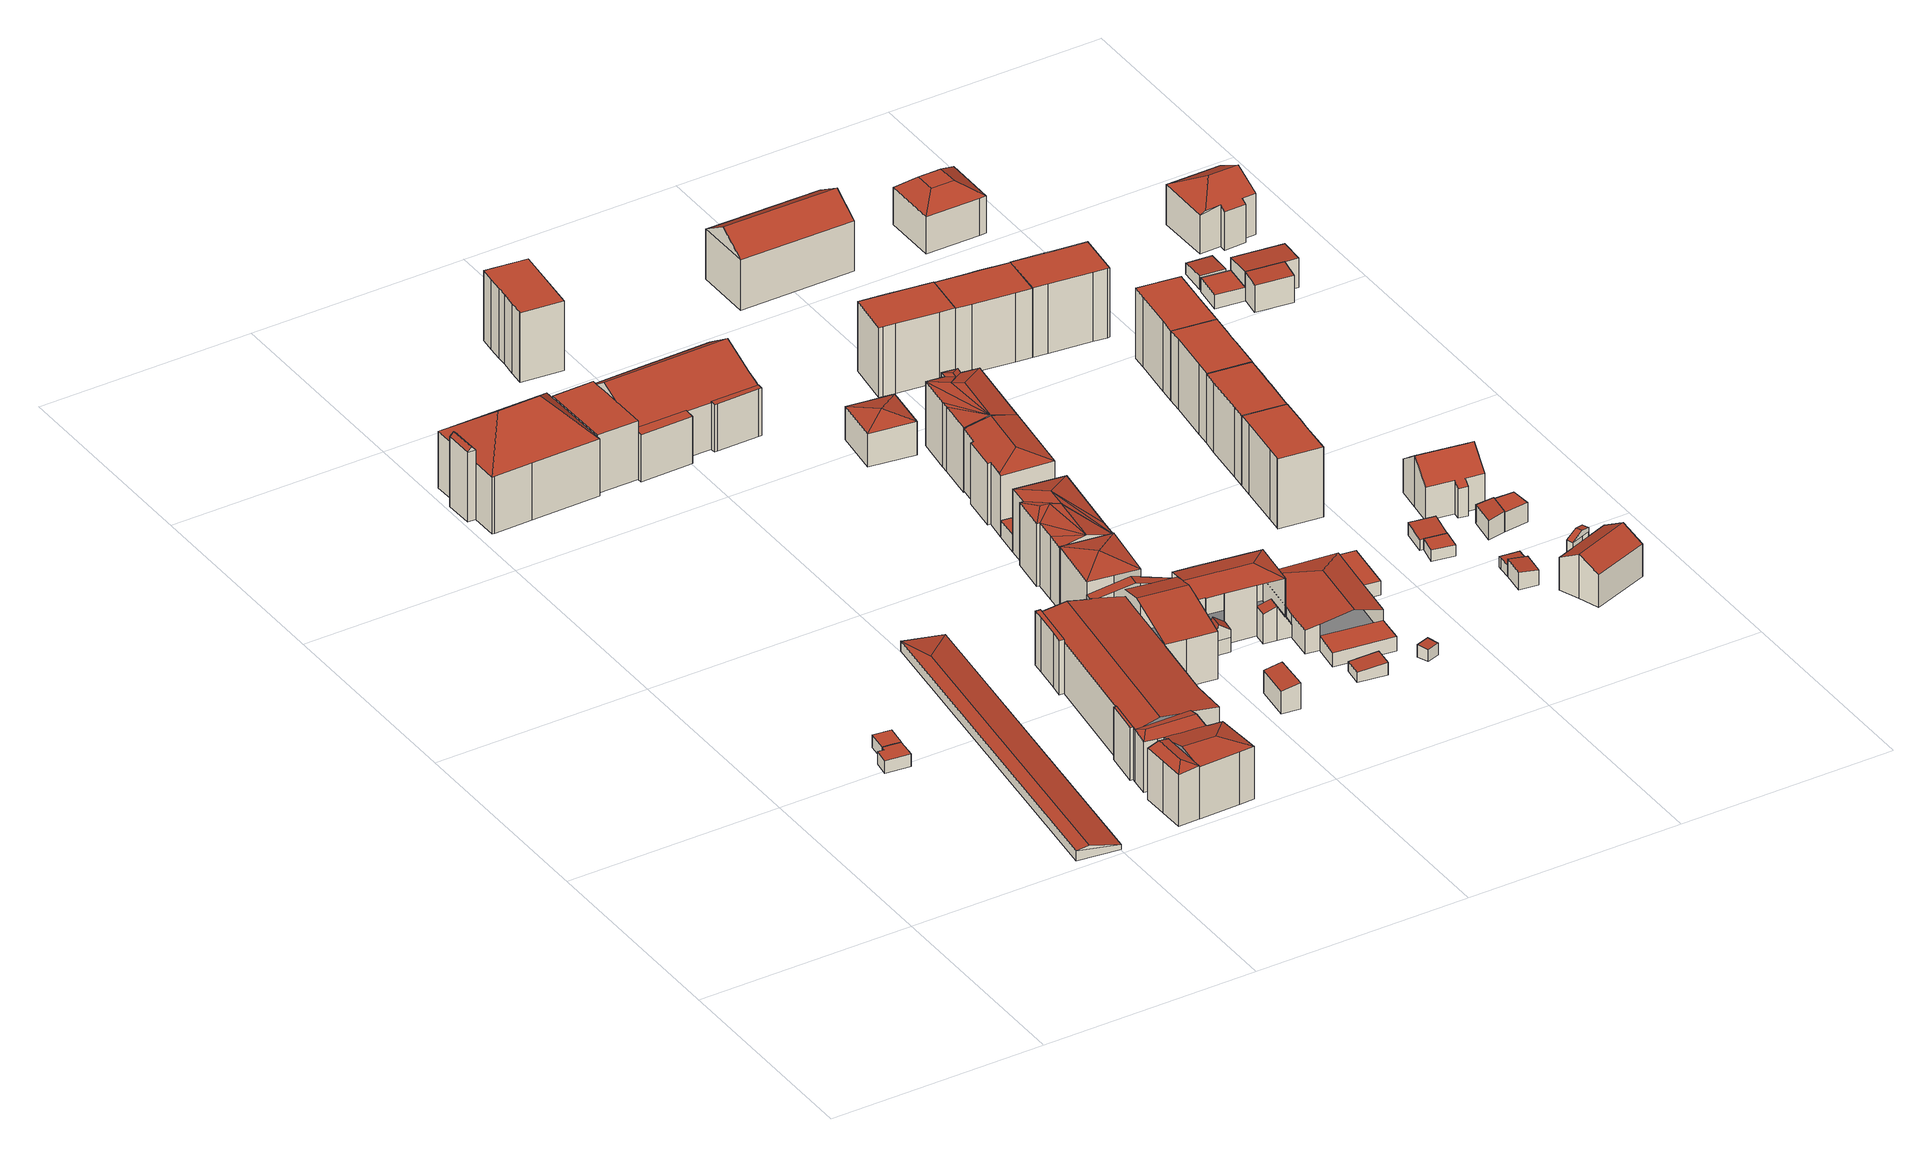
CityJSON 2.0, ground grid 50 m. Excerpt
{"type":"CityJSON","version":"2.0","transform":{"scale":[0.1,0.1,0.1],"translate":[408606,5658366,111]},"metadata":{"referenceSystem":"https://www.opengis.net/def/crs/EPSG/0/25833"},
"CityObjects":{
"building1":{"type":"Building","attributes":{"Dachtyp_tdc":"tdcPolyFlatRoof","Gemeindeschluessel":14612000,"Dachneigung":0,"QualitaetDacherkennung":0,"Geometrietyp2DReferenz":"3000","BezugspunktDach":"2000","measuredHeight":3,"function":"31001_9998"},"geometry":[{"type":"MultiSurface","lod":"2","boundaries":[[[0,1,2,3,4,5,6]],[[6,5,7,8]],[[5,4,9,7]],[[4,3,10,9]],[[3,2,11,10]],[[2,1,12,11]],[[1,0,13,12]],[[0,6,8,13]],[[8,7,9,10,11,12,13]]],"semantics":{"surfaces":[{"type":"RoofSurface"},{"type":"WallSurface"},{"type":"GroundSurface"}],"values":[0,1,1,1,1,1,1,1,2]}}]},
"building2":{"type":"Building","attributes":{"Dachtyp_tdc":"tdcPolyFlatRoof","Gemeindeschluessel":14612000,"Dachneigung":0,"QualitaetDacherkennung":0,"Geometrietyp2DReferenz":"3000","BezugspunktDach":"2000","measuredHeight":3,"function":"31001_9998"},"geometry":[{"type":"MultiSurface","lod":"2","boundaries":[[[14,15,16,17,18]],[[18,17,19,20]],[[17,16,21,19]],[[16,15,22,21]],[[15,14,23,22]],[[14,18,20,23]],[[20,19,21,22,23]]],"semantics":{"surfaces":[{"type":"RoofSurface"},{"type":"WallSurface"},{"type":"GroundSurface"}],"values":[0,1,1,1,1,1,2]}}]},
"building3":{"type":"Building","attributes":{"Dachtyp_tdc":"tdcHipAndGableRoof","Gemeindeschluessel":14612000,"Dachneigung":13.9,"QualitaetDacherkennung":21,"Geometrietyp2DReferenz":"3000","measuredHeight":3,"function":"31001_9998","roofType":"5000"},"geometry":[{"type":"Solid","lod":"2","boundaries":[[[[24,25,26,27]],[[25,28,29,26]],[[28,30,31,29]],[[30,24,27,31]],[[28,25,32]],[[24,30,33]],[[25,24,33,32]],[[30,28,32,33]],[[27,26,29,31]]]],"semantics":{"surfaces":[{"type":"WallSurface"},{"type":"RoofSurface"},{"type":"GroundSurface"}],"values":[[0,0,0,0,1,0,1,1,2]]}}]},
"building4":{"type":"Building","attributes":{"Gemeindeschluessel":14612000,"Geometrietyp2DReferenz":"3000","function":"31001_9998","roofType":"9999"},"children":["building4-1","building4-2","building4-3","building4-4","building4-5","building4-6"]},
"building4-1":{"type":"BuildingPart","attributes":{"Dachtyp_tdc":"tdcGableRoof","Dachneigung":22.78,"QualitaetDacherkennung":36,"Geometrietyp2DReferenz":"3000","measuredHeight":16.09,"roofType":"3100"},"parents":["building4"],"geometry":[{"type":"MultiSurface","lod":"2","boundaries":[[[34,35,36,37]],[[38,39,40,41]],[[42,43,44,45]],[[43,46,47,44]],[[46,48,49,47]],[[48,50,51,49]],[[50,52,53,51]],[[52,54,55,53]],[[54,56,57,55]],[[56,58,59,57]],[[58,60,61,59]],[[60,34,37,61]],[[56,54,52,50,48,46,43,42,62,63]],[[63,64,65,39,38,35,34,60,58,56]],[[37,36,41,40,66,67,45,44,47,49,51,53,55,57,59,61]]],"semantics":{"surfaces":[{"type":"WallSurface"},{"type":"RoofSurface"},{"type":"GroundSurface"}],"values":[0,0,0,0,0,0,0,0,0,0,0,0,1,1,2]}}]},
"building4-2":{"type":"BuildingPart","attributes":{"Dachtyp_tdc":"tdcPolyFlatRoof","Dachneigung":0,"QualitaetDacherkennung":40,"Geometrietyp2DReferenz":"3000","measuredHeight":14.14,"roofType":"1000"},"parents":["building4"],"geometry":[{"type":"MultiSurface","lod":"2","boundaries":[[[68,42,45]],[[69,70,71,72,73]],[[70,74,71]],[[70,69,64,75,62,68,76]],[[77,45,67,66,72,71]],[[76,68,45,77,78]]],"semantics":{"surfaces":[{"type":"WallSurface"},{"type":"RoofSurface"},{"type":"GroundSurface"}],"values":[0,0,0,1,2,0]}}]},
"building4-3":{"type":"BuildingPart","attributes":{"Dachtyp_tdc":"tdcFreeFormRoof","Dachneigung":49.09,"QualitaetDacherkennung":29,"Geometrietyp2DReferenz":"3000","measuredHeight":17.87,"roofType":"5000"},"parents":["building4"],"geometry":[{"type":"MultiSurface","lod":"2","boundaries":[[[79,80,81,82]],[[83,84,85]],[[86,87,88,89]],[[85,79,86,89]],[[80,84,83,82,81]],[[84,80,79,85]],[[79,82,87,86]],[[82,90,87]],[[83,85,89,88,91]]],"semantics":{"surfaces":[{"type":"WallSurface"},{"type":"GroundSurface"},{"type":"RoofSurface"}],"values":[0,0,1,0,2,2,0,0,0]}}]},
"building4-4":{"type":"BuildingPart","attributes":{"Dachtyp_tdc":"tdcHipRoof","Dachneigung":37.75,"QualitaetDacherkennung":68,"Geometrietyp2DReferenz":"3000","measuredHeight":21.32,"roofType":"3200"},"parents":["building4"],"geometry":[{"type":"MultiSurface","lod":"2","boundaries":[[[74,92,93,71]],[[92,94,95,93]],[[94,96,97,95]],[[96,98,99,97]],[[92,74,78,100,101]],[[102,90,91,103,98,104]],[[100,102,104,101]],[[98,96,94,92,101,104]],[[99,105,88,87,106,107,77,71,93,95,97]],[[98,103,105,99]],[[103,91,88,105]],[[90,102,106,87]],[[102,100,107,106]],[[100,78,77,107]]],"semantics":{"surfaces":[{"type":"WallSurface"},{"type":"RoofSurface"},{"type":"GroundSurface"}],"values":[0,0,0,0,1,1,1,1,2,0,0,0,0,0]}}]},
"building4-5":{"type":"BuildingPart","attributes":{"Dachtyp_tdc":"tdcPolyFlatRoof","Dachneigung":4.63,"QualitaetDacherkennung":62,"Geometrietyp2DReferenz":"3000","measuredHeight":11.53,"roofType":"2100"},"parents":["building4"],"geometry":[{"type":"MultiSurface","lod":"2","boundaries":[[[108,109,110,111]],[[109,112,113,110]],[[112,114,115,113]],[[114,116,38,41,115]],[[117,108,111,36,35]],[[117,116,114,112,109,108]],[[111,110,113,115,41,36]]],"semantics":{"surfaces":[{"type":"WallSurface"},{"type":"RoofSurface"},{"type":"GroundSurface"}],"values":[0,0,0,0,0,1,2]}}]},
"building4-6":{"type":"BuildingPart","attributes":{"Dachtyp_tdc":"tdcPolyFlatRoof","Dachneigung":4.23,"QualitaetDacherkennung":76,"Geometrietyp2DReferenz":"3000","measuredHeight":11.58,"roofType":"2100"},"parents":["building4"],"geometry":[{"type":"MultiSurface","lod":"2","boundaries":[[[118,119,120,40,39]],[[119,121,122,120]],[[121,73,72,122]],[[73,121,119,118,123]],[[66,40,120,122,72]]],"semantics":{"surfaces":[{"type":"WallSurface"},{"type":"RoofSurface"},{"type":"GroundSurface"}],"values":[0,0,0,1,2]}}]},
"building5":{"type":"Building","attributes":{"Gemeindeschluessel":14612000,"Geometrietyp2DReferenz":"3000","function":"31001_9998","roofType":"9999"},"children":["building5-1","building5-2","building5-3","building5-4","building5-5","building5-6","building5-7","building5-8","building5-9","building5-10","building5-11","building5-12"]},
"building5-1":{"type":"BuildingPart","attributes":{"Dachtyp_tdc":"tdcGableRoof","Dachneigung":10.8,"QualitaetDacherkennung":16,"Geometrietyp2DReferenz":"3000","measuredHeight":13.73,"roofType":"3100"},"parents":["building5"],"geometry":[{"type":"MultiSurface","lod":"2","boundaries":[[[124,125,126,127]],[[128,129,130,131]],[[132,125,124,133,134]],[[134,135,136,129,128,132]],[[137,138,139,127,126,140,131,130]]],"semantics":{"surfaces":[{"type":"WallSurface"},{"type":"RoofSurface"},{"type":"GroundSurface"}],"values":[0,0,1,1,2]}}]},
"building5-2":{"type":"BuildingPart","attributes":{"Dachtyp_tdc":"tdcPolyFlatRoof","Dachneigung":0,"QualitaetDacherkennung":51,"Geometrietyp2DReferenz":"3000","measuredHeight":13.03,"roofType":"1000"},"parents":["building5"],"geometry":[{"type":"MultiSurface","lod":"2","boundaries":[[[141,142,143,144]],[[142,145,146,143]],[[145,147,148,146]],[[147,149,150,148]],[[149,151,150]],[[152,141,144,153,154]],[[152,149,147,145,142,141]],[[144,143,146,148,150,153]]],"semantics":{"surfaces":[{"type":"WallSurface"},{"type":"RoofSurface"},{"type":"GroundSurface"}],"values":[0,0,0,0,0,0,1,2]}}]},
"building5-3":{"type":"BuildingPart","attributes":{"Dachtyp_tdc":"tdcHipAndGableRoof","Dachneigung":14.78,"QualitaetDacherkennung":38,"Geometrietyp2DReferenz":"3000","measuredHeight":12.93,"roofType":"5000"},"parents":["building5"],"geometry":[{"type":"MultiSurface","lod":"2","boundaries":[[[155,156,157,158,159]],[[156,160,161,157]],[[160,162,163,161]],[[162,164,163]],[[165,166,167,168,169]],[[166,170,171,167]],[[162,160,172]],[[160,156,155,173,170,166,172]],[[166,165,174,175,176,162,172]],[[171,158,157,161,163,177,168,167]]],"semantics":{"surfaces":[{"type":"WallSurface"},{"type":"RoofSurface"},{"type":"GroundSurface"}],"values":[0,0,0,0,0,0,1,1,1,2]}}]},
"building5-4":{"type":"BuildingPart","attributes":{"Dachtyp_tdc":"tdcPolyFlatRoof","Dachneigung":0,"QualitaetDacherkennung":77,"Geometrietyp2DReferenz":"3000","measuredHeight":12.56,"roofType":"1000"},"parents":["building5"],"geometry":[{"type":"MultiSurface","lod":"2","boundaries":[[[178,179,180,181]],[[179,182,183,184,180]],[[185,163,164]],[[185,186,187,163]],[[186,188,189,187]],[[188,178,181,189]],[[188,186,185,182,179,178]],[[181,180,184,163,187,189]]],"semantics":{"surfaces":[{"type":"WallSurface"},{"type":"RoofSurface"},{"type":"GroundSurface"}],"values":[0,0,0,0,0,0,1,2]}}]},
"building5-5":{"type":"BuildingPart","attributes":{"Dachtyp_tdc":"tdcGableRoof","Dachneigung":10.57,"QualitaetDacherkennung":30,"Geometrietyp2DReferenz":"3000","measuredHeight":13.48,"roofType":"3100"},"parents":["building5"],"geometry":[{"type":"MultiSurface","lod":"2","boundaries":[[[190,154,153,180]],[[151,191,192,150]],[[191,193,194,192]],[[193,195,124,127,194]],[[196,197,198,199]],[[197,200,201,198]],[[200,169,168,201]],[[183,190,180,184]],[[202,174,169,200,197,196,203,204,133,195,193,191]],[[191,151,154,190,183,164,176,202]],[[180,153,150,192,194,127,139,205,199,198,201,168,177,163,184]]],"semantics":{"surfaces":[{"type":"WallSurface"},{"type":"RoofSurface"},{"type":"GroundSurface"}],"values":[0,0,0,0,0,0,0,0,1,1,2]}}]},
"building5-6":{"type":"BuildingPart","attributes":{"Dachtyp_tdc":"tdcGableRoof","Dachneigung":67.38,"QualitaetDacherkennung":12,"Geometrietyp2DReferenz":"3000","measuredHeight":7.33,"roofType":"3100"},"parents":["building5"],"geometry":[{"type":"MultiSurface","lod":"2","boundaries":[[[206,207,208,209]],[[207,210,211,208]],[[210,212,213,211]],[[214,206,209,215]],[[216,217,218,219,220]],[[210,219,218,212]],[[207,220,219,210]],[[206,216,220,207]],[[214,217,216,206]],[[209,208,211,213,215]]],"semantics":{"surfaces":[{"type":"WallSurface"},{"type":"RoofSurface"},{"type":"GroundSurface"}],"values":[0,0,0,0,1,1,0,0,0,2]}}]},
"building5-7":{"type":"BuildingPart","attributes":{"Dachtyp_tdc":"tdcHipAndGableRoof","Dachneigung":17.24,"QualitaetDacherkennung":39,"Geometrietyp2DReferenz":"3000","measuredHeight":13.25,"roofType":"5000"},"parents":["building5"],"geometry":[{"type":"MultiSurface","lod":"2","boundaries":[[[221,222,223,224]],[[222,225,226,227,223]],[[228,229,230]],[[228,231,232,229]],[[231,233,234,232]],[[233,235,236,234]],[[235,221,224,236]],[[231,228,237]],[[228,238,239,240,225,222,221,237]],[[221,235,233,231,237]],[[224,223,227,241,229,232,234,236]]],"semantics":{"surfaces":[{"type":"WallSurface"},{"type":"RoofSurface"},{"type":"GroundSurface"}],"values":[0,0,0,0,0,0,0,1,1,1,2]}}]},
"building5-8":{"type":"BuildingPart","attributes":{"Dachtyp_tdc":"tdcGableRoof","Dachneigung":58.15,"QualitaetDacherkennung":6,"Geometrietyp2DReferenz":"3000","measuredHeight":8.22,"roofType":"3100"},"parents":["building5"],"geometry":[{"type":"MultiSurface","lod":"2","boundaries":[[[242,243,244,245]],[[243,246,247,244]],[[246,248,249,247]],[[248,250,251,249]],[[250,252,253,251]],[[248,246,243,242,254,255]],[[255,252,250,248]],[[256,257,245,244,247,249,251,253]]],"semantics":{"surfaces":[{"type":"WallSurface"},{"type":"RoofSurface"},{"type":"GroundSurface"}],"values":[0,0,0,0,0,1,1,2]}}]},
"building5-9":{"type":"BuildingPart","attributes":{"Dachtyp_tdc":"tdcTentRoof","Dachneigung":13.31,"QualitaetDacherkennung":66,"Geometrietyp2DReferenz":"3000","measuredHeight":16.64,"roofType":"3500"},"parents":["building5"],"geometry":[{"type":"MultiSurface","lod":"2","boundaries":[[[258,259,260,261]],[[259,262,128,131,260]],[[263,258,261,126,125]],[[259,258,264]],[[262,259,264]],[[263,262,264]],[[258,263,264]],[[261,260,131,140,126]]],"semantics":{"surfaces":[{"type":"WallSurface"},{"type":"RoofSurface"},{"type":"GroundSurface"}],"values":[0,0,0,1,1,1,1,2]}}]},
"building5-10":{"type":"BuildingPart","attributes":{"Dachtyp_tdc":"tdcHipAndGableRoof","Dachneigung":14.03,"QualitaetDacherkennung":62,"Geometrietyp2DReferenz":"3000","measuredHeight":13.61,"roofType":"5000"},"parents":["building5"],"geometry":[{"type":"MultiSurface","lod":"2","boundaries":[[[265,266,267,213,212]],[[266,268,269,267]],[[270,271,272,130,129]],[[271,273,274,272]],[[273,275,245,274]],[[275,276,254,257,245]],[[277,278,209,253,252]],[[278,279,217,214,215,209]],[[276,275,273,280]],[[273,271,270,281,280]],[[281,282,283,268,266,265,279,278,277,276,280]],[[215,213,267,269,284,285,137,130,272,274,245,257,256,253,209]]],"semantics":{"surfaces":[{"type":"WallSurface"},{"type":"RoofSurface"},{"type":"GroundSurface"}],"values":[0,0,0,0,0,0,0,0,1,1,1,2]}}]},
"building5-11":{"type":"BuildingPart","attributes":{"Dachtyp_tdc":"tdcHipAndGableRoof","Dachneigung":15.34,"QualitaetDacherkennung":57,"Geometrietyp2DReferenz":"3000","measuredHeight":13.94,"roofType":"5000"},"parents":["building5"],"geometry":[{"type":"MultiSurface","lod":"2","boundaries":[[[226,159,158,227]],[[286,171,170]],[[286,287,288,171]],[[287,289,290,288]],[[289,291,292,290]],[[291,293,294,292]],[[293,230,229,294]],[[289,287,295]],[[287,286,173,159,226,240,296,295]],[[296,238,230,293,291,289,295]],[[229,241,227,158,171,288,290,292,294]]],"semantics":{"surfaces":[{"type":"WallSurface"},{"type":"RoofSurface"},{"type":"GroundSurface"}],"values":[0,0,0,0,0,0,0,1,1,1,2]}}]},
"building5-12":{"type":"BuildingPart","attributes":{"Dachtyp_tdc":"tdcGableRoof","Dachneigung":10.77,"QualitaetDacherkennung":47,"Geometrietyp2DReferenz":"3000","measuredHeight":14.17,"roofType":"3100"},"parents":["building5"],"geometry":[{"type":"MultiSurface","lod":"2","boundaries":[[[297,298,196,199,299]],[[300,301,302,269,268]],[[301,297,299,302]],[[303,282,304,305,135,306,307,308]],[[308,298,297,301,300,303]],[[299,199,205,139,138,137,285,284,269,302]]],"semantics":{"surfaces":[{"type":"WallSurface"},{"type":"RoofSurface"},{"type":"GroundSurface"}],"values":[0,0,0,1,1,2]}}]},
"building6":{"type":"Building","attributes":{"Dachtyp_tdc":"tdcPolyFlatRoof","Gemeindeschluessel":14612000,"Dachneigung":0,"QualitaetDacherkennung":82,"Geometrietyp2DReferenz":"3000","measuredHeight":16.8,"function":"31001_9998","roofType":"1000"},"geometry":[{"type":"Solid","lod":"2","boundaries":[[[[309,310,311,312]],[[310,313,314,311]],[[310,309,315,316,317,318,319,320,313]],[[314,321,322,323,324,325,326,312,311]],[[313,320,321,314]],[[320,319,322,321]],[[319,318,323,322]],[[318,317,324,323]],[[317,316,325,324]],[[316,315,326,325]],[[315,309,312,326]]]],"semantics":{"surfaces":[{"type":"WallSurface"},{"type":"RoofSurface"},{"type":"GroundSurface"}],"values":[[0,0,1,2,0,0,0,0,0,0,0]]}}]},
"building7":{"type":"Building","attributes":{"Dachtyp_tdc":"tdcPolyFlatRoof","Gemeindeschluessel":14612000,"Dachneigung":12.38,"QualitaetDacherkennung":82,"Geometrietyp2DReferenz":"3000","measuredHeight":6.39,"function":"31001_9998","roofType":"2100"},"geometry":[{"type":"Solid","lod":"2","boundaries":[[[[327,328,329,330]],[[327,331,332,333,328]],[[329,334,335,336,330]],[[328,333,334,329]],[[333,332,335,334]],[[332,331,336,335]],[[331,327,330,336]]]],"semantics":{"surfaces":[{"type":"WallSurface"},{"type":"RoofSurface"},{"type":"GroundSurface"}],"values":[[0,1,2,0,0,0,0]]}}]},
"building8":{"type":"Building","attributes":{"Dachtyp_tdc":"tdcFreeFormRoof","Gemeindeschluessel":14612000,"Dachneigung":14.41,"QualitaetDacherkennung":56,"Geometrietyp2DReferenz":"3000","measuredHeight":16.58,"function":"31001_9998","roofType":"5000"},"geometry":[{"type":"Solid","lod":"2","boundaries":[[[[337,338,261,260]],[[338,339,340,261]],[[339,341,342,340]],[[341,343,344,342]],[[343,345,346,344]],[[345,347,348,346]],[[347,349,350,348]],[[349,351,352,350]],[[351,353,354,352]],[[353,355,356,354]],[[355,337,260,356]],[[351,355,353]],[[357,355,351]],[[357,337,355]],[[358,337,357]],[[359,337,358]],[[337,359,360]],[[357,351,349]],[[358,357,349,347]],[[361,362,359,358,347,345]],[[361,345,343]],[[362,361,343,341]],[[362,360,359]],[[341,360,362]],[[339,360,341]],[[360,339,338]],[[360,338,337]],[[260,261,340,342,344,346,348,350,352,354,356]]]],"semantics":{"surfaces":[{"type":"WallSurface"},{"type":"RoofSurface"},{"type":"GroundSurface"}],"values":[[0,0,0,0,0,0,0,0,0,0,0,1,1,1,1,1,1,1,1,1,1,1,1,1,1,1,0,2]]}}]},
"building9":{"type":"Building","attributes":{"Dachtyp_tdc":"tdcPolyFlatRoof","Gemeindeschluessel":14612000,"Dachneigung":0,"QualitaetDacherkennung":45,"Geometrietyp2DReferenz":"3000","measuredHeight":3.98,"function":"31001_9998","roofType":"1000"},"geometry":[{"type":"Solid","lod":"2","boundaries":[[[[363,364,365,350]],[[364,366,367,365]],[[366,368,352,367]],[[368,363,350,352]],[[368,366,364,363]],[[350,365,367,352]]]],"semantics":{"surfaces":[{"type":"WallSurface"},{"type":"RoofSurface"},{"type":"GroundSurface"}],"values":[[0,0,0,0,1,2]]}}]},
"building10":{"type":"Building","attributes":{"Dachtyp_tdc":"tdcFreeFormRoof","Gemeindeschluessel":14612000,"Dachneigung":13.62,"QualitaetDacherkennung":61,"Geometrietyp2DReferenz":"3000","measuredHeight":16.33,"function":"31001_9998","roofType":"5000"},"geometry":[{"type":"Solid","lod":"2","boundaries":[[[[369,370,365,367]],[[370,371,372,365]],[[371,373,374,372]],[[373,375,376,374]],[[375,377,378,376]],[[377,379,380,378]],[[379,381,382,380]],[[381,369,367,382]],[[369,383,384,370]],[[369,381,385,383]],[[383,385,379,377,375,373,371,384]],[[381,379,385]],[[371,370,384]],[[367,365,372,374,376,378,380,382]]]],"semantics":{"surfaces":[{"type":"WallSurface"},{"type":"RoofSurface"},{"type":"GroundSurface"}],"values":[[0,0,0,0,0,0,0,0,1,1,1,0,0,2]]}}]},
"building11":{"type":"Building","attributes":{"Dachtyp_tdc":"tdcTentRoof","Gemeindeschluessel":14612000,"Dachneigung":14,"QualitaetDacherkennung":83,"Geometrietyp2DReferenz":"3000","measuredHeight":9.47,"function":"31001_9998","roofType":"3500"},"geometry":[{"type":"Solid","lod":"2","boundaries":[[[[386,387,388,389]],[[387,390,391,388]],[[390,392,393,391]],[[392,386,389,393]],[[387,386,394]],[[390,387,394]],[[392,390,394]],[[386,392,394]],[[389,388,391,393]]]],"semantics":{"surfaces":[{"type":"WallSurface"},{"type":"RoofSurface"},{"type":"GroundSurface"}],"values":[[0,0,0,0,1,1,1,1,2]]}}]},
"building12":{"type":"Building","attributes":{"Dachtyp_tdc":"tdcPolyFlatRoof","Gemeindeschluessel":14612000,"Dachneigung":5.07,"QualitaetDacherkennung":86,"Geometrietyp2DReferenz":"3000","measuredHeight":2.97,"function":"31001_9998","roofType":"2100"},"geometry":[{"type":"Solid","lod":"2","boundaries":[[[[395,396,397,398]],[[396,399,400,397]],[[399,401,402,400]],[[401,395,398,402]],[[401,399,396,395]],[[398,397,400,402]]]],"semantics":{"surfaces":[{"type":"WallSurface"},{"type":"RoofSurface"},{"type":"GroundSurface"}],"values":[[0,0,0,0,1,2]]}}]},
"building13":{"type":"Building","attributes":{"Dachtyp_tdc":"tdcFreeFormRoof","Gemeindeschluessel":14612000,"Dachneigung":14.4,"QualitaetDacherkennung":58,"Geometrietyp2DReferenz":"3000","measuredHeight":17.05,"function":"31001_9998","roofType":"5000"},"geometry":[{"type":"Solid","lod":"2","boundaries":[[[[403,404,405,406]],[[404,407,408,405]],[[407,409,410,408]],[[409,411,412,410]],[[411,413,414,412]],[[413,415,416,414]],[[415,417,418,416]],[[417,419,420,418]],[[419,421,422,420]],[[421,403,406,422]],[[423,424,425]],[[403,424,423]],[[421,424,403]],[[419,424,421]],[[424,419,417]],[[424,417,415]],[[425,424,415,413]],[[423,425,413,411]],[[426,427,423,411,409]],[[426,409,407]],[[427,426,407,404]],[[423,427,404,403]],[[406,405,408,410,412,414,416,418,420,422]]]],"semantics":{"surfaces":[{"type":"WallSurface"},{"type":"RoofSurface"},{"type":"GroundSurface"}],"values":[[0,0,0,0,0,0,0,0,0,0,1,1,1,1,1,0,1,1,1,1,1,1,2]]}}]},
"building14":{"type":"Building","attributes":{"Gemeindeschluessel":14612000,"Geometrietyp2DReferenz":"3000","function":"31001_9998","roofType":"9999"},"children":["building14-1","building14-2","building14-3","building14-4"]},
"building14-1":{"type":"BuildingPart","attributes":{"Dachtyp_tdc":"tdcPolyFlatRoof","Dachneigung":0,"QualitaetDacherkennung":60,"Geometrietyp2DReferenz":"3000","measuredHeight":3.45,"roofType":"1000"},"parents":["building14"],"geometry":[{"type":"MultiSurface","lod":"2","boundaries":[[[428,429,430,431]],[[429,432,433,430]],[[434,432,429,428]],[[431,430,433,435]]],"semantics":{"surfaces":[{"type":"WallSurface"},{"type":"RoofSurface"},{"type":"GroundSurface"}],"values":[0,0,1,2]}}]},
"building14-2":{"type":"BuildingPart","attributes":{"Dachtyp_tdc":"tdcHipAndGableRoof","Dachneigung":11.21,"QualitaetDacherkennung":52,"Geometrietyp2DReferenz":"3000","measuredHeight":7.76,"roofType":"5000"},"parents":["building14"],"geometry":[{"type":"MultiSurface","lod":"2","boundaries":[[[436,437,438]],[[436,439,440,437]],[[439,441,442,440]],[[441,443,444,442]],[[443,445,446,444]],[[445,447,448,446]],[[447,449,450,448]],[[449,451,428,431,450]],[[452,453,454,455,456,457]],[[458,451,449,459]],[[449,447,445,443,441,439,436,460,459]],[[460,453,452,458,459]],[[461,437,440,442,444,446,448,450,431,435,456,455]]],"semantics":{"surfaces":[{"type":"WallSurface"},{"type":"RoofSurface"},{"type":"GroundSurface"}],"values":[0,0,0,0,0,0,0,0,0,1,1,1,2]}}]},
"building14-3":{"type":"BuildingPart","attributes":{"Dachtyp_tdc":"tdcPolyFlatRoof","Dachneigung":0,"QualitaetDacherkennung":65,"Geometrietyp2DReferenz":"3000","measuredHeight":3.39,"roofType":"1000"},"parents":["building14"],"geometry":[{"type":"MultiSurface","lod":"2","boundaries":[[[454,462,463,455]],[[462,464,465,463]],[[464,438,437,465]],[[464,462,454,466,438]],[[437,461,455,463,465]]],"semantics":{"surfaces":[{"type":"WallSurface"},{"type":"RoofSurface"},{"type":"GroundSurface"}],"values":[0,0,0,1,2]}}]},
"building14-4":{"type":"BuildingPart","attributes":{"Dachtyp_tdc":"tdcPolyFlatRoof","Dachneigung":0,"QualitaetDacherkennung":61,"Geometrietyp2DReferenz":"3000","measuredHeight":3.44,"roofType":"1000"},"parents":["building14"],"geometry":[{"type":"MultiSurface","lod":"2","boundaries":[[[432,467,468,433]],[[467,469,470,468]],[[469,457,456,470]],[[457,469,467,432,434]],[[433,468,470,456,435]]],"semantics":{"surfaces":[{"type":"WallSurface"},{"type":"RoofSurface"},{"type":"GroundSurface"}],"values":[0,0,0,1,2]}}]},
"building15":{"type":"Building","attributes":{"Dachtyp_tdc":"tdcPolyFlatRoof","Gemeindeschluessel":14612000,"Dachneigung":4.2,"QualitaetDacherkennung":59,"Geometrietyp2DReferenz":"3000","measuredHeight":2.97,"function":"31001_9998","roofType":"2100"},"geometry":[{"type":"Solid","lod":"2","boundaries":[[[[471,472,473,474]],[[472,475,476,473]],[[475,477,478,476]],[[477,471,474,478]],[[477,475,472,471]],[[474,473,476,478]]]],"semantics":{"surfaces":[{"type":"WallSurface"},{"type":"RoofSurface"},{"type":"GroundSurface"}],"values":[[0,0,0,0,1,2]]}}]},
"building16":{"type":"Building","attributes":{"Dachtyp_tdc":"tdcPolyFlatRoof","Gemeindeschluessel":14612000,"Dachneigung":0,"QualitaetDacherkennung":57,"Geometrietyp2DReferenz":"3000","measuredHeight":16.78,"function":"31001_9998","roofType":"1000"},"geometry":[{"type":"Solid","lod":"2","boundaries":[[[[479,480,481,482]],[[480,483,484,481]],[[483,485,486,484]],[[485,487,488,486]],[[487,489,490,488]],[[489,491,492,490]],[[491,493,494,492]],[[493,495,496,494]],[[495,479,482,496]],[[495,493,491,489,487,485,483,480,479]],[[482,481,484,486,488,490,492,494,496]]]],"semantics":{"surfaces":[{"type":"WallSurface"},{"type":"RoofSurface"},{"type":"GroundSurface"}],"values":[[0,0,0,0,0,0,0,0,0,1,2]]}}]},
"building17":{"type":"Building","attributes":{"Dachtyp_tdc":"tdcGableRoof","Gemeindeschluessel":14612000,"Dachneigung":32.85,"QualitaetDacherkennung":73,"Geometrietyp2DReferenz":"3000","measuredHeight":16.25,"function":"31001_9998","roofType":"3100"},"geometry":[{"type":"Solid","lod":"2","boundaries":[[[[497,498,499,500]],[[498,501,502,499]],[[501,503,504,502]],[[503,497,500,504]],[[501,498,505]],[[497,503,506]],[[498,497,506,505]],[[503,501,505,506]],[[500,499,502,504]]]],"semantics":{"surfaces":[{"type":"WallSurface"},{"type":"RoofSurface"},{"type":"GroundSurface"}],"values":[[0,0,0,0,0,0,1,1,2]]}}]},
"building18":{"type":"Building","attributes":{"Dachtyp_tdc":"tdcPolyFlatRoof","Gemeindeschluessel":14612000,"Dachneigung":0,"QualitaetDacherkennung":70,"Geometrietyp2DReferenz":"3000","measuredHeight":16.77,"function":"31001_9998","roofType":"1000"},"geometry":[{"type":"Solid","lod":"2","boundaries":[[[[507,508,509,510]],[[508,511,512,509]],[[511,513,514,512]],[[513,515,516,514]],[[515,517,518,516]],[[517,519,520,518]],[[519,521,522,520]],[[521,523,524,522]],[[523,525,526,524]],[[525,507,510,526]],[[525,523,521,519,517,515,513,511,508,507]],[[510,509,512,514,516,518,520,522,524,526]]]],"semantics":{"surfaces":[{"type":"WallSurface"},{"type":"RoofSurface"},{"type":"GroundSurface"}],"values":[[0,0,0,0,0,0,0,0,0,0,1,2]]}}]},
"building19":{"type":"Building","attributes":{"Dachtyp_tdc":"tdcPolyFlatRoof","Gemeindeschluessel":14612000,"Dachneigung":0,"QualitaetDacherkennung":53,"Geometrietyp2DReferenz":"3000","measuredHeight":16.68,"function":"31001_9998","roofType":"1000"},"geometry":[{"type":"Solid","lod":"2","boundaries":[[[[527,528,529,530]],[[528,531,532,529]],[[531,533,534,532]],[[533,535,536,534]],[[535,537,538,536]],[[537,539,540,538]],[[539,541,542,540]],[[541,527,530,542]],[[541,539,537,535,533,531,528,527]],[[530,529,532,534,536,538,540,542]]]],"semantics":{"surfaces":[{"type":"WallSurface"},{"type":"RoofSurface"},{"type":"GroundSurface"}],"values":[[0,0,0,0,0,0,0,0,1,2]]}}]},
"building20":{"type":"Building","attributes":{"Dachtyp_tdc":"tdcPolyFlatRoof","Gemeindeschluessel":14612000,"Dachneigung":0,"QualitaetDacherkennung":78,"Geometrietyp2DReferenz":"3000","measuredHeight":2.74,"function":"31001_9998","roofType":"1000"},"geometry":[{"type":"Solid","lod":"2","boundaries":[[[[543,544,545,546]],[[544,547,548,545]],[[547,549,550,548]],[[549,543,546,550]],[[549,547,544,543]],[[546,545,548,550]]]],"semantics":{"surfaces":[{"type":"WallSurface"},{"type":"RoofSurface"},{"type":"GroundSurface"}],"values":[[0,0,0,0,1,2]]}}]},
"building21":{"type":"Building","attributes":{"Dachtyp_tdc":"tdcPolyFlatRoof","Gemeindeschluessel":14612000,"Dachneigung":0,"QualitaetDacherkennung":75,"Geometrietyp2DReferenz":"3000","measuredHeight":16.77,"function":"31001_9998","roofType":"1000"},"geometry":[{"type":"Solid","lod":"2","boundaries":[[[[551,552,553,516]],[[552,554,555,553]],[[554,556,557,555]],[[556,558,559,557]],[[558,560,561,559]],[[560,562,563,561]],[[562,564,565,563]],[[564,566,518,565]],[[566,551,516,518]],[[566,564,562,560,558,556,554,552,551]],[[516,553,555,557,559,561,563,565,518]]]],"semantics":{"surfaces":[{"type":"WallSurface"},{"type":"RoofSurface"},{"type":"GroundSurface"}],"values":[[0,0,0,0,0,0,0,0,0,1,2]]}}]},
"building22":{"type":"Building","attributes":{"Dachtyp_tdc":"tdcPolyFlatRoof","Gemeindeschluessel":14612000,"Dachneigung":4.72,"QualitaetDacherkennung":85,"Geometrietyp2DReferenz":"3000","measuredHeight":3.16,"function":"31001_9998","roofType":"2100"},"geometry":[{"type":"Solid","lod":"2","boundaries":[[[[567,568,569,570]],[[568,571,572,569]],[[571,573,546,572]],[[573,574,550,546]],[[574,567,570,550]],[[574,573,571,568,567]],[[570,569,572,546,550]]]],"semantics":{"surfaces":[{"type":"WallSurface"},{"type":"RoofSurface"},{"type":"GroundSurface"}],"values":[[0,0,0,0,0,1,2]]}}]},
"building23":{"type":"Building","attributes":{"Dachtyp_tdc":"tdcPolyFlatRoof","Gemeindeschluessel":14612000,"Dachneigung":8.27,"QualitaetDacherkennung":84,"Geometrietyp2DReferenz":"3000","measuredHeight":4.24,"function":"31001_9998","roofType":"2100"},"geometry":[{"type":"Solid","lod":"2","boundaries":[[[[575,576,577,578]],[[576,579,580,577]],[[579,581,582,580]],[[581,575,578,582]],[[581,579,576,575]],[[578,577,580,582]]]],"semantics":{"surfaces":[{"type":"WallSurface"},{"type":"RoofSurface"},{"type":"GroundSurface"}],"values":[[0,0,0,0,1,2]]}}]},
"building24":{"type":"Building","attributes":{"Dachtyp_tdc":"tdcPolyFlatRoof","Gemeindeschluessel":14612000,"Dachneigung":3.04,"QualitaetDacherkennung":83,"Geometrietyp2DReferenz":"3000","measuredHeight":2.72,"function":"31001_9998","roofType":"2100"},"geometry":[{"type":"Solid","lod":"2","boundaries":[[[[583,584,585,586]],[[584,587,588,585]],[[587,589,590,588]],[[589,591,592,590]],[[591,583,586,592]],[[591,589,587,584,583]],[[586,585,588,590,592]]]],"semantics":{"surfaces":[{"type":"WallSurface"},{"type":"RoofSurface"},{"type":"GroundSurface"}],"values":[[0,0,0,0,0,1,2]]}}]},
"building25":{"type":"Building","attributes":{"Dachtyp_tdc":"tdcPolyFlatRoof","Gemeindeschluessel":14612000,"Dachneigung":0,"QualitaetDacherkennung":76,"Geometrietyp2DReferenz":"3000","measuredHeight":16.83,"function":"31001_9998","roofType":"1000"},"geometry":[{"type":"Solid","lod":"2","boundaries":[[[[593,594,559,595]],[[594,596,557,559]],[[596,597,598,557]],[[597,599,600,598]],[[599,601,602,600]],[[601,603,604,602]],[[603,605,606,604]],[[605,607,608,606]],[[607,593,595,608]],[[607,605,603,601,599,597,596,594,593]],[[595,559,557,598,600,602,604,606,608]]]],"semantics":{"surfaces":[{"type":"WallSurface"},{"type":"RoofSurface"},{"type":"GroundSurface"}],"values":[[0,0,0,0,0,0,0,0,0,1,2]]}}]},
"building26":{"type":"Building","attributes":{"Dachtyp_tdc":"tdcPolyFlatRoof","Gemeindeschluessel":14612000,"Dachneigung":0,"QualitaetDacherkennung":59,"Geometrietyp2DReferenz":"3000","measuredHeight":16.75,"function":"31001_9998","roofType":"1000"},"geometry":[{"type":"Solid","lod":"2","boundaries":[[[[609,610,611,612]],[[610,613,540,611]],[[613,614,538,540]],[[614,615,616,538]],[[615,617,618,616]],[[617,619,620,618]],[[619,621,622,620]],[[621,623,624,622]],[[623,609,612,624]],[[623,621,619,617,615,614,613,610,609]],[[612,611,540,538,616,618,620,622,624]]]],"semantics":{"surfaces":[{"type":"WallSurface"},{"type":"RoofSurface"},{"type":"GroundSurface"}],"values":[[0,0,0,0,0,0,0,0,0,1,2]]}}]},
"building27":{"type":"Building","attributes":{"Gemeindeschluessel":14612000,"Geometrietyp2DReferenz":"3000","function":"31001_9998","roofType":"9999"},"children":["building27-1","building27-2"]},
"building27-1":{"type":"BuildingPart","attributes":{"Dachtyp_tdc":"tdcFreeFormRoof","Dachneigung":30.07,"QualitaetDacherkennung":71,"Geometrietyp2DReferenz":"3000","measuredHeight":10.75,"roofType":"5000"},"parents":["building27"],"geometry":[{"type":"MultiSurface","lod":"2","boundaries":[[[625,626,627,628]],[[626,629,630,627]],[[629,631,632,630]],[[631,633,634,632]],[[633,635,636,634]],[[635,637,638,636]],[[637,639,640,638]],[[639,641,642,640]],[[637,635,633,631]],[[631,629,626,625,641,639,637]],[[628,627,630,632,634,636,638,640,642]]],"semantics":{"surfaces":[{"type":"WallSurface"},{"type":"RoofSurface"},{"type":"GroundSurface"}],"values":[0,0,0,0,0,0,0,0,1,1,2]}}]},
"building27-2":{"type":"BuildingPart","attributes":{"Dachtyp_tdc":"tdcGableRoof","Dachneigung":23.47,"QualitaetDacherkennung":27,"Geometrietyp2DReferenz":"3000","measuredHeight":10.32,"roofType":"3100"},"parents":["building27"],"geometry":[{"type":"MultiSurface","lod":"2","boundaries":[[[643,644,645,646]],[[644,647,627,645]],[[647,648,625,628,627]],[[649,643,646,642,641]],[[649,650,651,643]],[[652,653,651,650,654]],[[648,654,650,649]],[[647,652,654,648]],[[644,653,652,647]],[[643,651,653,644]],[[646,645,627,628,642]]],"semantics":{"surfaces":[{"type":"WallSurface"},{"type":"RoofSurface"},{"type":"GroundSurface"}],"values":[0,0,0,0,1,1,0,0,0,0,2]}}]},
"building28":{"type":"Building","attributes":{"Dachtyp_tdc":"tdcPolyFlatRoof","Gemeindeschluessel":14612000,"Dachneigung":6.76,"QualitaetDacherkennung":83,"Geometrietyp2DReferenz":"3000","measuredHeight":5.03,"function":"31001_9998","roofType":"2100"},"geometry":[{"type":"Solid","lod":"2","boundaries":[[[[655,656,657,658]],[[656,659,660,657]],[[659,661,662,660]],[[661,655,658,662]],[[661,659,656,655]],[[658,657,660,662]]]],"semantics":{"surfaces":[{"type":"WallSurface"},{"type":"RoofSurface"},{"type":"GroundSurface"}],"values":[[0,0,0,0,1,2]]}}]},
"building29":{"type":"Building","attributes":{"Dachtyp_tdc":"tdcPolyFlatRoof","Gemeindeschluessel":14612000,"Dachneigung":0,"QualitaetDacherkennung":72,"Geometrietyp2DReferenz":"3000","measuredHeight":16.79,"function":"31001_9998","roofType":"1000"},"geometry":[{"type":"Solid","lod":"2","boundaries":[[[[603,601,602,604]],[[601,663,664,602]],[[663,665,666,664]],[[665,667,668,666]],[[667,669,670,668]],[[669,671,672,670]],[[671,673,674,672]],[[673,675,676,674]],[[675,603,604,676]],[[675,673,671,669,667,665,663,601,603]],[[604,602,664,666,668,670,672,674,676]]]],"semantics":{"surfaces":[{"type":"WallSurface"},{"type":"RoofSurface"},{"type":"GroundSurface"}],"values":[[0,0,0,0,0,0,0,0,0,1,2]]}}]},
"building30":{"type":"Building","attributes":{"Dachtyp_tdc":"tdcGableRoof","Gemeindeschluessel":14612000,"Dachneigung":37.06,"QualitaetDacherkennung":80,"Geometrietyp2DReferenz":"3000","measuredHeight":12.35,"function":"31001_9998","roofType":"3100"},"geometry":[{"type":"Solid","lod":"2","boundaries":[[[[677,678,679,680]],[[678,681,682,679]],[[681,683,684,682]],[[683,685,686,684]],[[685,687,688,686]],[[687,689,690,688]],[[689,691,692,690]],[[691,693,694,692]],[[693,695,696,694]],[[695,677,680,696]],[[691,689,687,685]],[[685,683,681,678,677,695,693,691]],[[680,679,682,684,686,688,690,692,694,696]]]],"semantics":{"surfaces":[{"type":"WallSurface"},{"type":"RoofSurface"},{"type":"GroundSurface"}],"values":[[0,0,0,0,0,0,0,0,0,0,1,1,2]]}}]},
"building31":{"type":"Building","attributes":{"Dachtyp_tdc":"tdcPolyFlatRoof","Gemeindeschluessel":14612000,"Dachneigung":0,"QualitaetDacherkennung":82,"Geometrietyp2DReferenz":"3000","measuredHeight":4.69,"function":"31001_9998","roofType":"1000"},"geometry":[{"type":"Solid","lod":"2","boundaries":[[[[697,698,657,660]],[[698,699,700,657]],[[699,701,702,700]],[[701,697,660,702]],[[701,699,698,697]],[[660,657,700,702]]]],"semantics":{"surfaces":[{"type":"WallSurface"},{"type":"RoofSurface"},{"type":"GroundSurface"}],"values":[[0,0,0,0,1,2]]}}]},
"building32":{"type":"Building","attributes":{"Dachtyp_tdc":"tdcCutTentRoof","Gemeindeschluessel":14612000,"Dachneigung":32.47,"QualitaetDacherkennung":68,"Geometrietyp2DReferenz":"3000","measuredHeight":12.33,"function":"31001_9998","roofType":"9999"},"geometry":[{"type":"Solid","lod":"2","boundaries":[[[[703,704,705,706]],[[704,707,708,705]],[[707,709,710,708]],[[709,711,712,710]],[[711,703,706,712]],[[703,711,713,714]],[[704,703,714,715]],[[709,707,704,715,716]],[[711,709,716,713]],[[716,715,714,713]],[[706,705,708,710,712]]]],"semantics":{"surfaces":[{"type":"WallSurface"},{"type":"RoofSurface"},{"type":"GroundSurface"}],"values":[[0,0,0,0,0,1,1,1,1,1,2]]}}]},
"building33":{"type":"Building","attributes":{"Dachtyp_tdc":"tdcPolyFlatRoof","Gemeindeschluessel":14612000,"Dachneigung":0,"QualitaetDacherkennung":75,"Geometrietyp2DReferenz":"3000","measuredHeight":3.25,"function":"31001_9998","roofType":"1000"},"geometry":[{"type":"Solid","lod":"2","boundaries":[[[[717,718,719,720]],[[718,721,722,719]],[[721,723,724,722]],[[723,717,720,724]],[[723,721,718,717]],[[720,719,722,724]]]],"semantics":{"surfaces":[{"type":"WallSurface"},{"type":"RoofSurface"},{"type":"GroundSurface"}],"values":[[0,0,0,0,1,2]]}}]},
"building34":{"type":"Building","attributes":{"Dachtyp_tdc":"tdcPolyFlatRoof","Gemeindeschluessel":14612000,"Dachneigung":6.3,"QualitaetDacherkennung":93,"Geometrietyp2DReferenz":"3000","measuredHeight":3.27,"function":"31001_9998","roofType":"2100"},"geometry":[{"type":"Solid","lod":"2","boundaries":[[[[725,726,727,728]],[[726,729,730,727]],[[729,731,732,730]],[[731,725,728,732]],[[731,729,726,725]],[[728,727,730,732]]]],"semantics":{"surfaces":[{"type":"WallSurface"},{"type":"RoofSurface"},{"type":"GroundSurface"}],"values":[[0,0,0,0,1,2]]}}]},
"building35":{"type":"Building","attributes":{"Dachtyp_tdc":"tdcPolyFlatRoof","Gemeindeschluessel":14612000,"Dachneigung":4.91,"QualitaetDacherkennung":83,"Geometrietyp2DReferenz":"3000","measuredHeight":6.91,"function":"31001_9998","roofType":"2100"},"geometry":[{"type":"Solid","lod":"2","boundaries":[[[[733,734,735,736]],[[734,737,738,735]],[[737,739,740,738]],[[739,733,736,740]],[[739,737,734,733]],[[736,735,738,740]]]],"semantics":{"surfaces":[{"type":"WallSurface"},{"type":"RoofSurface"},{"type":"GroundSurface"}],"values":[[0,0,0,0,1,2]]}}]},
"building36":{"type":"Building","attributes":{"Dachtyp_tdc":"tdcPolyFlatRoof","Gemeindeschluessel":14612000,"Dachneigung":5.05,"QualitaetDacherkennung":73,"Geometrietyp2DReferenz":"3000","measuredHeight":6.97,"function":"31001_9998","roofType":"2100"},"geometry":[{"type":"Solid","lod":"2","boundaries":[[[[741,742,722,724]],[[742,743,744,722]],[[743,745,746,744]],[[745,747,748,746]],[[747,741,724,748]],[[747,745,743,742,741]],[[724,722,744,746,748]]]],"semantics":{"surfaces":[{"type":"WallSurface"},{"type":"RoofSurface"},{"type":"GroundSurface"}],"values":[[0,0,0,0,0,1,2]]}}]},
"building37":{"type":"Building","attributes":{"Dachtyp_tdc":"tdcFreeFormRoof","Gemeindeschluessel":14612000,"Dachneigung":27.41,"QualitaetDacherkennung":49,"Geometrietyp2DReferenz":"3000","measuredHeight":13.27,"function":"31001_9998","roofType":"5000"},"geometry":[{"type":"Solid","lod":"2","boundaries":[[[[749,750,751,752]],[[750,753,754,751]],[[753,755,756,754]],[[755,757,758,756]],[[757,759,760,758]],[[759,761,762,760]],[[761,763,764,762]],[[763,749,752,764]],[[750,765,766,753]],[[766,765,749,763,761,759,757,767]],[[766,767,755,753]],[[750,749,765]],[[757,755,767]],[[752,751,754,756,758,760,762,764]]]],"semantics":{"surfaces":[{"type":"WallSurface"},{"type":"RoofSurface"},{"type":"GroundSurface"}],"values":[[0,0,0,0,0,0,0,0,1,1,1,0,0,2]]}}]}
},
"vertices":[
[277,523,42],[258,525,42],[257,515,42],[242,517,42],[237,481,42],[294,474,42],[300,520,42],[294,474,12],[300,520,12],[237,481,12],[242,517,12],[257,515,12],[258,525,12],[277,523,12],
[264,572,43],[258,525,43],[277,523,43],[300,520,43],[306,567,43],[300,520,13],[306,567,13],[277,523,13],[258,525,13],[264,572,13],
[396,12,36],[495,836,36],[495,836,12],[396,12,12],[593,825,24],[593,825,12],[494,0,24],[494,0,12],[513,751,42],[424,9,42],
[671,1672,124],[671,1658,118],[671,1658,6],[671,1672,6],[559,1657,118],[500,1657,118],[500,1657,6],[559,1657,6],[376,1810,139],[376,1834,121],[376,1834,6],[376,1810,6],[504,1837,121],[504,1837,6],[510,1837,121],[510,1837,6],[534,1838,121],[534,1838,6],[541,1838,121],[541,1838,6],[669,1841,120],[669,1841,6],[670,1774,167],[670,1774,6],[670,1730,148],[670,1730,6],[670,1695,133],[670,1695,6],[376,1798,147],[377,1770,167],[377,1723,147],[378,1656,119],[378,1656,6],[377,1770,6],
[376,1810,147],[378,1643,147],[282,1642,147],[282,1642,6],[378,1643,6],[378,1643,120],[282,1642,143],[377,1770,147],[280,1808,147],[280,1808,6],[280,1808,142],
[7,1759,174],[16,1759,184],[25,1759,175],[25,1759,174],[26,1692,174],[17,1692,184],[8,1692,174],[7,1759,6],[25,1759,6],[26,1692,6],[8,1692,6],[25,1759,142],[26,1692,142],
[282,1633,143],[282,1633,6],[122,1631,143],[122,1631,6],[33,1630,143],[33,1630,6],[27,1630,143],[27,1630,6],[280,1831,141],[202,1730,219],[23,1828,141],[27,1692,143],[101,1729,219],[27,1692,6],[23,1828,6],[280,1831,6],
[671,1646,120],[664,1646,120],[664,1646,6],[671,1646,6],[566,1645,120],[566,1645,6],[559,1645,120],[559,1645,6],[559,1657,121],[671,1658,121],
[500,1657,121],[500,1633,120],[500,1633,6],[378,1631,120],[378,1631,6],[378,1656,121],
[817,631,135],[820,655,135],[820,655,16],[817,631,16],[937,639,147],[1005,630,125],[1005,630,16],[937,639,16],[915,642,153],[832,629,138],[912,618,153],[944,613,143],[1002,605,125],[1002,605,16],[912,618,16],[889,621,16],[915,642,16],
[678,531,146],[682,559,146],[682,559,16],[678,531,16],[690,619,146],[690,619,16],[694,647,146],[694,647,16],[705,646,146],[705,646,16],[705,646,140],[689,529,146],[689,529,16],[689,529,140],
[680,139,137],[667,140,137],[667,140,16],[680,139,16],[680,139,136],[637,145,138],[637,145,16],[642,185,143],[642,185,16],[642,185,140],[774,187,141],[774,165,145],[774,165,16],[774,187,16],[774,187,138],[775,127,135],[775,127,16],[658,172,145],[698,137,137],[753,187,141],[702,186,142],[656,185,143],[702,186,16],
[648,277,142],[655,277,142],[655,277,16],[648,277,16],[655,276,142],[655,276,140],[655,276,16],[642,185,142],[644,195,142],[644,195,16],[637,196,142],[637,196,16],
[655,277,140],[763,638,151],[763,638,16],[792,634,145],[792,634,16],[817,631,141],[863,428,127],[841,267,127],[841,267,16],[863,428,16],[842,188,125],[842,188,16],[702,186,151],[881,565,127],[889,621,127],[881,565,16],
[1054,510,51],[1050,480,51],[1050,480,16],[1054,510,16],[1009,485,51],[1009,485,16],[1013,516,51],[1013,516,16],[1054,511,51],[1054,511,16],[1054,510,71],[1054,511,71],[1029,514,89],[1025,483,89],[1050,480,71],
[657,119,149],[664,120,147],[664,120,16],[657,119,16],[680,121,144],[680,121,141],[680,121,16],[681,5,144],[681,5,16],[681,5,141],[632,4,140],[632,4,16],[631,62,140],[631,62,16],[630,119,140],[630,119,16],[658,38,149],[681,20,144],[681,69,144],[680,110,144],[681,69,16],
[1187,492,46],[1186,488,46],[1186,488,16],[1187,492,16],[1182,461,46],[1182,461,16],[1150,466,98],[1150,466,16],[1120,470,87],[1120,470,16],[1124,501,87],[1124,501,16],[1186,492,46],[1155,496,98],[1155,496,16],[1186,492,16],
[838,786,171],[955,770,171],[955,770,16],[838,786,16],[937,639,166],[820,655,166],[888,718,182],
[1013,516,138],[1013,517,138],[1013,517,16],[991,520,138],[991,520,16],[1005,630,139],[1051,624,139],[1051,624,16],[1202,603,139],[1202,603,16],[1187,492,138],[1186,492,138],[1124,501,138],[1054,510,138],[1054,511,138],[1151,555,152],[998,577,152],[998,574,151],[994,549,145],[994,549,16],[998,577,16],
[775,127,138],[809,123,139],[809,123,16],[812,8,143],[812,8,16],[777,7,143],[777,7,16],[682,5,141],[682,5,16],[758,65,155],[681,69,155],
[908,421,131],[863,428,131],[908,421,16],[991,520,152],[977,412,131],[977,412,16],[994,549,158],[998,577,151],[1002,605,143],[912,618,143],[889,621,143],[881,565,158],
[476,2216,175],[457,2050,175],[457,2050,7],[476,2216,7],[360,2060,175],[360,2060,7],[378,2227,175],[374,2192,175],[370,2156,175],[368,2133,175],[363,2096,175],[360,2063,175],[360,2063,7],[363,2096,7],[368,2133,7],[370,2156,7],[374,2192,7],[378,2227,7],
[1057,227,84],[1015,232,75],[1015,232,21],[1057,227,21],[1065,310,84],[1041,313,79],[1025,315,75],[1025,315,21],[1041,313,21],[1065,310,21],
[955,770,167],[838,786,167],[844,830,167],[844,830,16],[851,883,167],[851,883,16],[844,884,167],[844,884,16],[856,967,167],[856,967,16],[863,966,167],[863,966,16],[869,1015,167],[869,1015,16],[986,999,167],[986,999,16],[976,928,167],[976,928,16],[960,815,167],[960,815,16],[919,949,182],[913,900,182],[912,899,182],[896,778,182],[875,922,177],[897,919,177],
[869,1015,56],[877,1073,56],[877,1073,16],[994,1057,56],[994,1057,16],[986,999,56],
[994,1057,167],[877,1073,163],[884,1122,165],[884,1122,16],[877,1123,163],[877,1123,16],[888,1205,163],[888,1205,16],[895,1204,165],[895,1204,16],[902,1253,165],[902,1253,16],[1018,1238,167],[1018,1238,16],[945,1123,180],[878,1079,165],[961,1245,180],
[804,1544,87],[911,1530,87],[911,1530,7],[804,1544,7],[897,1422,87],[897,1422,7],[790,1437,87],[790,1437,7],[850,1480,102],
[1210,293,44],[1277,285,50],[1277,285,20],[1210,293,20],[1271,240,50],[1271,240,20],[1204,249,44],[1204,249,20],
[926,1436,166],[967,1430,166],[967,1430,11],[926,1436,11],[969,1446,166],[969,1446,11],[1005,1441,166],[1005,1441,11],[1002,1425,166],[1002,1425,11],[1043,1420,166],[1043,1420,11],[1018,1238,166],[1018,1238,11],[902,1253,166],[902,1253,11],[913,1335,166],[913,1335,11],[915,1353,166],[915,1353,11],[959,1393,176],[960,1246,181],[977,1370,181],[984,1426,171],[982,1410,171],
[1234,612,49],[1238,642,49],[1238,642,15],[1234,612,15],[1377,623,49],[1377,623,15],[1373,593,49],[1373,593,15],
[1205,393,77],[1205,393,15],[1205,393,49],[1174,397,71],[1174,397,15],[1182,461,71],[1182,461,15],[1186,488,71],[1186,488,15],[1187,492,71],[1187,492,15],[1202,603,71],[1202,603,15],[1203,616,71],[1203,616,15],[1234,612,72],[1361,503,75],[1343,374,75],[1343,374,49],[1343,374,15],[1361,503,15],[1361,503,49],[1373,593,75],[1301,536,92],[1280,383,92],[1280,383,15],
[1335,310,49],[1335,310,15],[1196,328,49],[1196,328,15],[1280,383,49],
[1429,616,49],[1429,616,15],[1413,496,49],[1413,496,15],
[1388,279,46],[1397,253,44],[1397,253,16],[1388,279,16],[1367,243,44],[1367,243,16],[1358,269,46],[1358,269,16],
[950,1638,173],[942,1639,173],[942,1639,5],[950,1638,5],[956,1742,173],[956,1742,5],[1026,1733,173],[1026,1733,5],[1053,1730,173],[1053,1730,5],[1122,1721,173],[1122,1721,5],[1109,1618,173],[1109,1618,5],[1074,1622,173],[1074,1622,5],[978,1634,173],[978,1634,5],
[1136,2045,130],[869,2045,130],[869,2045,9],[1136,2045,9],[869,2177,129],[869,2177,9],[1137,2176,129],[1137,2176,9],[869,2111,172],[1136,2110,172],
[1365,809,181],[1365,812,181],[1365,812,13],[1365,809,13],[1369,845,181],[1369,845,13],[1381,944,181],[1381,944,13],[1386,979,181],[1386,979,13],[1485,967,181],[1485,967,13],[1479,911,181],[1479,911,13],[1477,897,181],[1477,897,13],[1474,875,181],[1474,875,13],[1465,797,181],[1465,797,13],
[1145,1614,172],[1109,1618,172],[1109,1618,6],[1145,1614,6],[1122,1721,172],[1122,1721,6],[1196,1712,172],[1196,1712,6],[1219,1710,172],[1219,1710,6],[1290,1701,172],[1290,1701,6],[1278,1598,172],[1278,1598,6],[1241,1602,172],[1241,1602,6],
[1622,581,42],[1614,536,42],[1614,536,15],[1622,581,15],[1563,546,42],[1563,546,15],[1572,589,42],[1572,589,15],
[1386,979,180],[1390,1012,180],[1390,1012,13],[1401,1109,180],[1401,1109,13],[1406,1145,180],[1406,1145,13],[1506,1133,180],[1506,1133,13],[1499,1077,180],[1499,1077,13],[1497,1064,180],[1497,1064,13],[1495,1044,180],[1495,1044,13],[1485,967,180],
[1563,591,41],[1573,650,46],[1573,650,15],[1563,591,15],[1632,640,46],[1632,640,15],[1622,581,41],[1572,589,41],
[1661,415,61],[1705,410,55],[1705,410,19],[1661,415,19],[1698,356,55],[1698,356,19],[1654,361,61],[1654,361,19],
[1661,415,45],[1664,444,44],[1664,444,18],[1661,415,18],[1665,454,43],[1665,454,18],[1710,449,43],[1710,449,18],[1705,410,45],[1705,410,18],
[1515,1208,181],[1506,1133,181],[1515,1208,13],[1406,1145,181],[1410,1179,181],[1410,1179,13],[1422,1277,181],[1422,1277,13],[1426,1312,181],[1426,1312,13],[1526,1299,181],[1526,1299,13],[1519,1243,181],[1519,1243,13],[1517,1230,181],[1517,1230,13],
[1410,1582,173],[1312,1594,173],[1312,1594,6],[1410,1582,6],[1278,1598,173],[1290,1701,173],[1363,1692,173],[1363,1692,6],[1385,1689,173],[1385,1689,6],[1459,1681,173],[1459,1681,6],[1447,1578,173],[1447,1578,6],[1443,1578,173],[1443,1578,6],
[1812,351,98],[1811,352,98],[1811,352,20],[1812,351,20],[1859,369,98],[1859,369,20],[1874,320,127],[1874,320,20],[1889,271,98],[1889,271,20],[1756,223,98],[1756,223,20],[1739,270,127],[1739,270,20],[1722,318,98],[1722,318,20],[1763,333,98],[1763,333,20],
[1758,348,110],[1806,366,110],[1806,366,20],[1758,348,20],[1811,352,110],[1812,351,110],[1763,333,110],[1792,344,123],[1787,359,123],[1811,352,119],[1806,366,119],[1812,351,119],
[1708,611,63],[1748,608,68],[1748,608,18],[1708,611,18],[1740,554,68],[1740,554,18],[1698,547,63],[1698,547,18],
[1430,1348,181],[1430,1348,13],[1442,1443,181],[1442,1443,13],[1446,1477,181],[1446,1477,13],[1447,1480,181],[1447,1480,13],[1546,1467,181],[1546,1467,13],[1538,1400,181],[1538,1400,13],[1535,1377,181],[1535,1377,13],
[1711,644,86],[1689,648,86],[1689,648,16],[1711,644,16],[1691,663,97],[1691,663,16],[1628,673,97],[1628,673,16],[1637,728,139],[1637,728,16],[1645,784,96],[1645,784,16],[1772,764,96],[1772,764,16],[1764,708,139],[1764,708,16],[1755,653,97],[1755,653,16],[1713,659,97],[1713,659,16],
[1740,554,65],[1748,608,65],[1795,607,65],[1795,607,18],[1798,560,65],[1798,560,18],
[1436,2151,94],[1435,2026,94],[1435,2026,5],[1436,2151,5],[1419,2026,94],[1419,2026,5],[1294,2026,94],[1294,2026,5],[1294,2151,94],[1294,2151,5],[1329,2114,128],[1382,2114,128],[1382,2063,129],[1329,2063,129],
[1681,1556,37],[1690,1624,37],[1690,1624,4],[1681,1556,4],[1755,1615,37],[1755,1615,4],[1747,1548,37],[1747,1548,4],
[1758,1690,28],[1751,1627,35],[1751,1627,2],[1758,1690,2],[1693,1633,35],[1693,1633,2],[1699,1696,28],[1699,1696,2],
[1740,1501,71],[1747,1548,75],[1747,1548,6],[1740,1501,6],[1833,1537,75],[1833,1537,6],[1826,1489,71],[1826,1489,6],
[1747,1548,74],[1755,1615,68],[1873,1600,68],[1873,1600,4],[1864,1533,74],[1864,1533,4],[1833,1537,74],[1833,1537,4],
[1810,1741,102],[1761,1740,95],[1761,1740,2],[1810,1741,2],[1759,1866,98],[1759,1866,2],[1887,1868,98],[1887,1868,2],[1892,1741,101],[1892,1741,2],[1860,1741,101],[1860,1741,2],[1860,1727,94],[1860,1727,2],[1810,1726,94],[1810,1726,2],[1772,1740,102],[1819,1804,134],[1890,1805,134]
]}
